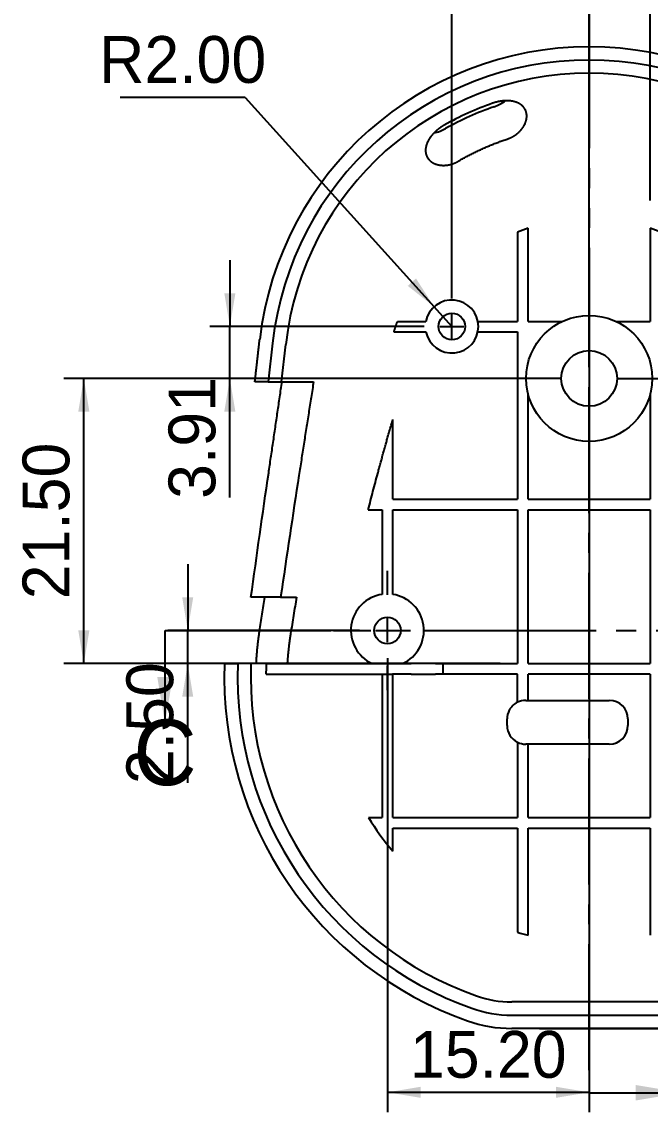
# Model space of a CAD drawing. Header units: millimetres. Extents: x 5 to 292, y 5 to 212.
# Drawn here: x 71 to 118.3, y 78.3 to 160.5 of the extents above; entities that cross this region are included whole.
import ezdxf
from ezdxf.enums import TextEntityAlignment as Align

# ---------------------------------------------------------------- set-up
doc = ezdxf.new("R2010")
doc.units = ezdxf.units.MM
doc.linetypes.add('CENTER', pattern=[14, 9.5, -1.5, 1.5, -1.5])
doc.linetypes.add('PHANTOM', pattern=[20, 12.5, -1.5, 1.5, -1.5, 1.5, -1.5])
for name, color, linetype in [('DIMENSIONS', 7, 'CONTINUOUS'), ('SECTION', 7, 'CONTINUOUS'), ('Smart_Centers', 7, 'CENTER'), ('Visible', 7, 'CONTINUOUS')]:
    doc.layers.add(name, color=color, linetype=linetype)
doc.dimstyles.new('ISO-DM', dxfattribs={"dimtxt": 3.5, "dimasz": 2.5, "dimexe": 2.5, "dimexo": 1, "dimgap": 1, "dimtad": 1, "dimcen": 2.5, "dimazin": 3, "dimtfac": 1, "dimtmove": 0, "dimatfit": 3})

# ---------------------------------------------------------------- blocks, each defined once
blk = doc.blocks.new('*D3')
at = {"layer": 'DIMENSIONS'}
for p, q in [((111.6112, 133.6463), (74.1376, 133.6463)), ((75.6376, 112.1463), (75.6376, 133.6463)), ((107.0112, 112.1463), (74.1376, 112.1463))]:
    blk.add_line(p, q, dxfattribs=at)
for points in [[(75.6376, 133.6463), (75.2209, 131.1463), (76.0542, 131.1463)], [(75.6376, 112.1463), (76.0542, 114.6463), (75.2209, 114.6463)]]:
    blk.add_solid(points, dxfattribs=at)
blk.add_text('21.50', height=3.5278, rotation=90, dxfattribs=at).set_placement((74.5439, 122.8963), align=Align.CENTER)
blk = doc.blocks.new('*D6')
at = {"layer": 'DIMENSIONS'}
for p, q in [((103.3692, 139.6583), (103.3692, 167.3484)), ((113.7112, 135.7463), (113.7112, 167.3484)), ((98.3692, 165.8484), (103.3692, 165.8484)), ((103.3692, 165.8484), (113.7112, 165.8484)), ((124.656, 165.8484), (113.7112, 165.8484))]:
    blk.add_line(p, q, dxfattribs=at)
for points in [[(103.3692, 165.8484), (100.8692, 166.2651), (100.8692, 165.4318)], [(113.7112, 165.8484), (116.2112, 165.4318), (116.2112, 166.2651)]]:
    blk.add_solid(points, dxfattribs=at)
blk.add_text('10.34', height=3.5278, dxfattribs=at).set_placement((119.1836, 166.9421), align=Align.CENTER)
blk = doc.blocks.new('*D7')
at = {"layer": 'DIMENSIONS'}
for p, q in [((118.3112, 147.0692), (118.3112, 165.5001)), ((119.1112, 146.7674), (119.1112, 165.5001)), ((113.3112, 164.0001), (118.3112, 164.0001)), ((118.3112, 164.0001), (119.1112, 164.0001)), ((128.094, 164.0001), (119.1112, 164.0001))]:
    blk.add_line(p, q, dxfattribs=at)
for points in [[(118.3112, 164.0001), (115.8112, 164.4168), (115.8112, 163.5835)], [(119.1112, 164.0001), (121.6112, 163.5835), (121.6112, 164.4168)]]:
    blk.add_solid(points, dxfattribs=at)
blk.add_text('0.80', height=3.5278, dxfattribs=at).set_placement((123.6026, 165.0937), align=Align.CENTER)
blk = doc.blocks.new('*D8')
at = {"layer": 'DIMENSIONS'}
for p, q in [((86.6387, 142.5583), (86.6387, 137.5583)), ((101.2692, 137.5583), (85.1387, 137.5583)), ((86.6387, 133.6463), (86.6387, 137.5583)), ((111.6112, 133.6463), (85.1387, 133.6463)), ((86.6387, 124.6636), (86.6387, 133.6463))]:
    blk.add_line(p, q, dxfattribs=at)
for points in [[(86.6387, 137.5583), (87.0554, 140.0583), (86.2221, 140.0583)], [(86.6387, 133.6463), (86.2221, 131.1463), (87.0554, 131.1463)]]:
    blk.add_solid(points, dxfattribs=at)
blk.add_text('3.91', height=3.5278, rotation=90, dxfattribs=at).set_placement((85.5451, 129.155), align=Align.CENTER)
blk = doc.blocks.new('*D9')
at = {"layer": 'DIMENSIONS'}
for p, q in [((87.7925, 154.8317), (78.3788, 154.8317)), ((87.7925, 154.8317), (102.0299, 139.0436)), ((103.3692, 137.5583), (102.0299, 139.0436)), ((103.3692, 136.6583), (103.3692, 138.4583)), ((102.4692, 137.5583), (104.2692, 137.5583))]:
    blk.add_line(p, q, dxfattribs=at)
blk.add_solid([(102.0299, 139.0436), (100.6651, 141.1792), (100.0462, 140.6212)], dxfattribs=at)
blk.add_text('R2.00', height=3.5278, dxfattribs=at).set_placement((83.0857, 155.9253), align=Align.CENTER)
blk = doc.blocks.new('*D11')
at = {"layer": 'DIMENSIONS'}
for p, q in [((113.7112, 131.5463), (113.7112, 78.3308)), ((98.5112, 112.5463), (98.5112, 78.3308)), ((98.5112, 79.8308), (113.7112, 79.8308))]:
    blk.add_line(p, q, dxfattribs=at)
for points in [[(98.5112, 79.8308), (101.0112, 79.4141), (101.0112, 80.2474)], [(113.7112, 79.8308), (111.2112, 80.2474), (111.2112, 79.4141)]]:
    blk.add_solid(points, dxfattribs=at)
blk.add_text('15.20', height=3.5278, dxfattribs=at).set_placement((106.1112, 80.9244), align=Align.CENTER)
blk = doc.blocks.new('*D42')
at = {"layer": 'DIMENSIONS'}
for p, q in [((115.8112, 133.6463), (155.6852, 133.6463)), ((154.1852, 84.6463), (154.1852, 133.6463)), ((109.9803, 84.6463), (155.6852, 84.6463))]:
    blk.add_line(p, q, dxfattribs=at)
for points in [[(154.1852, 133.6463), (153.7685, 131.1463), (154.6018, 131.1463)], [(154.1852, 84.6463), (154.6018, 87.1463), (153.7685, 87.1463)]]:
    blk.add_solid(points, dxfattribs=at)
blk.add_text('49.00', height=3.5278, rotation=90, dxfattribs=at).set_placement((153.0915, 109.1463), align=Align.CENTER)
blk = doc.blocks.new('*D43')
at = {"layer": 'DIMENSIONS'}
for p, q in [((83.4644, 119.6463), (83.4644, 114.6463)), ((96.4112, 114.6463), (81.9644, 114.6463)), ((83.4644, 112.1463), (83.4644, 114.6463)), ((88.8644, 112.1463), (81.9644, 112.1463)), ((83.4644, 103.1636), (83.4644, 112.1463))]:
    blk.add_line(p, q, dxfattribs=at)
for points in [[(83.4644, 114.6463), (83.8811, 117.1463), (83.0477, 117.1463)], [(83.4644, 112.1463), (83.0477, 109.6463), (83.8811, 109.6463)]]:
    blk.add_solid(points, dxfattribs=at)
blk.add_text('2.50', height=3.5278, rotation=90, dxfattribs=at).set_placement((82.3708, 107.655), align=Align.CENTER)

msp = doc.modelspace()

# ---------------------------------------------------------------- linework, layer by layer
at = {"layer": 'SECTION', "linetype": 'PHANTOM'}
for points in [[(120.7112, 163.4911), (113.7112, 163.4911), (113.7112, 79.7963), (120.7112, 79.7963)], [(81.7527, 107.6463), (81.7527, 114.6463), (145.3277, 114.6463), (145.3277, 107.6463)]]:
    msp.add_lwpolyline(points, dxfattribs=at)
at = {"layer": 'SECTION'}
for points in [[(81.7527, 107.6463), (82.336, 111.1463), (81.1694, 111.1463)], [(120.7112, 79.7963), (117.2112, 80.3796), (117.2112, 79.213)]]:
    msp.add_solid(points, dxfattribs=at)
at = {"layer": 'Smart_Centers', "linetype": 'CENTER'}
for p, q in [((113.7112, 81.4963), (113.7112, 161.7911)), ((98.5112, 117.3252), (98.5112, 119.1463)), ((83.4527, 114.6463), (95.8323, 114.6463)), ((101.1901, 114.6463), (103.0112, 114.6463)), ((98.5112, 110.1463), (98.5112, 111.9674))]:
    msp.add_line(p, q, dxfattribs=at)
at = {"layer": 'Smart_Centers'}
for p, q in [((98.5112, 113.7534), (98.5112, 115.5393)), ((97.6183, 114.6463), (99.4042, 114.6463))]:
    msp.add_line(p, q, dxfattribs=at)
at = {"layer": 'Visible'}
for p, q in [((108.3112, 144.6674), (108.3112, 137.9463)), ((109.1112, 137.9463), (109.1112, 144.9692)), ((118.3112, 144.9692), (118.3112, 137.9463)), ((99.2714, 137.9463), (101.4072, 137.9463)), ((105.3312, 137.9463), (108.3112, 137.9463)), ((109.1112, 137.9463), (111.6932, 137.9463)), ((115.7293, 137.9463), (118.3112, 137.9463)), ((99.0074, 137.1463), (101.4121, 137.1463)), ((105.3263, 137.1463), (108.3112, 137.1463)), ((108.3112, 137.1463), (108.3112, 124.5463)), ((89.8598, 136.313), (89.5338, 133.3963)), ((90.54, 133.3963), (90.8537, 136.2019)), ((89.5338, 133.3963), (88.5288, 133.3963)), ((89.5338, 133.3963), (90.54, 133.3963)), ((90.54, 133.3963), (90.8576, 133.3963)), ((90.8576, 133.3963), (92.9491, 133.3963)), ((109.1112, 124.5463), (109.1112, 132.4621)), ((118.3112, 132.4621), (118.3112, 124.5463)), ((98.9112, 124.5463), (98.9112, 130.5365)), ((98.9112, 124.5463), (108.3112, 124.5463)), ((109.1112, 124.5463), (118.3112, 124.5463)), ((97.0659, 123.7463), (98.1112, 123.7463)), ((98.1112, 123.7463), (98.1112, 117.3671)), ((98.9112, 117.3671), (98.9112, 123.7463)), ((98.9112, 123.7463), (108.3112, 123.7463)), ((108.3112, 123.7463), (108.3112, 112.1463)), ((109.1112, 112.1463), (109.1112, 123.7463)), ((109.1112, 123.7463), (118.3112, 123.7463)), ((118.3112, 123.7463), (118.3112, 112.1463)), ((90.4672, 117.1463), (88.2317, 117.1463)), ((90.4672, 117.1463), (91.662, 117.1463)), ((86.2294, 112.1463), (87.2301, 112.1463)), ((88.2309, 112.1463), (87.2301, 112.1463)), ((88.3621, 112.1463), (88.2309, 112.1463)), ((88.4847, 112.1463), (88.3621, 112.1463)), ((89.4084, 112.1463), (88.4847, 112.1463)), ((89.4084, 112.1463), (98.8828, 112.1463)), ((98.8828, 112.1463), (100.297, 112.1463)), ((102.1255, 112.1463), (100.297, 112.1463)), ((102.1255, 112.1463), (102.7112, 112.1463)), ((102.7112, 112.1463), (108.3112, 112.1463)), ((102.7112, 111.3463), (102.7112, 112.1463)), ((109.1112, 112.1463), (118.3112, 112.1463)), ((89.3833, 111.3463), (98.8828, 111.3463)), ((98.1112, 111.3463), (98.1112, 100.5463)), ((100.297, 111.3463), (98.8828, 111.3463)), ((98.9112, 100.5463), (98.9112, 111.3463)), ((100.297, 111.3463), (102.1255, 111.3463)), ((102.7112, 111.3463), (102.1255, 111.3463)), ((108.3112, 111.3463), (102.7112, 111.3463)), ((108.3112, 109.2316), (108.3112, 111.3463)), ((109.1112, 109.3763), (109.1112, 111.3463)), ((118.3112, 111.3463), (109.1112, 111.3463)), ((118.3112, 111.3463), (118.3112, 100.5463)), ((108.9312, 109.3763), (109.1112, 109.3763)), ((109.1112, 109.3763), (115.2312, 109.3763)), ((107.5312, 107.4763), (107.5312, 107.9763)), ((116.6312, 107.9763), (116.6312, 107.4763)), ((108.3112, 106.2211), (108.3112, 100.5463)), ((109.1112, 106.0763), (108.9312, 106.0763)), ((109.1112, 100.5463), (109.1112, 106.0763)), ((111.3199, 106.0763), (109.1112, 106.0763)), ((115.2312, 106.0763), (111.3199, 106.0763)), ((97.0934, 100.5463), (98.1112, 100.5463)), ((98.9112, 100.5463), (108.3112, 100.5463)), ((109.1112, 100.5463), (118.3112, 100.5463)), ((98.9112, 97.9962), (98.9112, 99.7463)), ((98.9112, 99.7463), (108.3112, 99.7463)), ((108.3112, 99.7463), (108.3112, 91.8952)), ((109.1112, 91.6818), (109.1112, 99.7463)), ((109.1112, 99.7463), (118.3112, 99.7463)), ((118.3112, 99.7463), (118.3112, 91.6818)), ((119.5422, 86.6463), (107.8803, 86.6463)), ((107.8803, 85.6463), (119.5422, 85.6463)), ((119.5422, 84.6463), (107.8803, 84.6463))]:
    msp.add_line(p, q, dxfattribs=at)
for points in [[(107.5323, 151.6875), (107.5545, 151.695), (107.5766, 151.7027), (107.5986, 151.7106), (107.6206, 151.7187), (107.6424, 151.727), (107.6641, 151.7355), (107.6858, 151.7442), (107.7074, 151.7531), (107.7288, 151.7622), (107.7502, 151.7715), (107.7714, 151.7809), (107.7925, 151.7906), (107.8135, 151.8004), (107.8344, 151.8104), (107.8551, 151.8206), (107.8757, 151.8309), (107.8961, 151.8414), (107.9164, 151.8521), (107.9366, 151.8629), (107.9566, 151.8739), (107.9764, 151.8851), (107.9962, 151.8964), (108.0158, 151.9079), (108.0352, 151.9195), (108.0544, 151.9313), (108.0735, 151.9432), (108.0924, 151.9553), (108.111, 151.9674), (108.1296, 151.9797), (108.1479, 151.9922), (108.166, 152.0047), (108.184, 152.0174), (108.2018, 152.0302), (108.2194, 152.0431), (108.2368, 152.0561), (108.254, 152.0693), (108.271, 152.0825), (108.2879, 152.0959), (108.3045, 152.1094), (108.321, 152.1229), (108.3373, 152.1366), (108.3533, 152.1504), (108.3692, 152.1642), (108.385, 152.1782), (108.4005, 152.1923), (108.4158, 152.2064), (108.4309, 152.2206), (108.4459, 152.235), (108.4606, 152.2493), (108.4752, 152.2638), (108.4895, 152.2783), (108.5036, 152.2929), (108.5175, 152.3075), (108.5313, 152.3222), (108.5448, 152.337), (108.5581, 152.3518), (108.5712, 152.3667), (108.5841, 152.3816), (108.5968, 152.3966), (108.6093, 152.4116), (108.6216, 152.4266), (108.6337, 152.4417), (108.6456, 152.4568), (108.6573, 152.472), (108.6687, 152.4872), (108.68, 152.5025), (108.6911, 152.5177), (108.702, 152.533), (108.7127, 152.5484), (108.7232, 152.5637), (108.7335, 152.5791), (108.7436, 152.5945), (108.7535, 152.6099), (108.7632, 152.6253), (108.7727, 152.6408), (108.782, 152.6563), (108.7912, 152.6717), (108.8001, 152.6872), (108.8088, 152.7027), (108.8173, 152.7182), (108.8257, 152.7337), (108.8338, 152.7492), (108.8418, 152.7647), (108.8495, 152.7802), (108.8571, 152.7957), (108.8645, 152.8112), (108.8717, 152.8267), (108.8787, 152.8422), (108.8855, 152.8577), (108.8921, 152.8732), (108.8986, 152.8886), (108.9048, 152.9041), (108.9109, 152.9195), (108.9168, 152.935), (108.9225, 152.9504), (108.928, 152.9658), (108.9333, 152.9811), (108.9384, 152.9965), (108.9434, 153.0119), (108.9482, 153.0272), (108.9528, 153.0425), (108.9572, 153.0578), (108.9614, 153.073), (108.9654, 153.0883), (108.9693, 153.1035), (108.973, 153.1186), (108.9765, 153.1338), (108.9798, 153.1489), (108.9829, 153.164), (108.9859, 153.1791), (108.9887, 153.1941), (108.9913, 153.2091), (108.9937, 153.224), (108.996, 153.2389), (108.998, 153.2538), (108.9999, 153.2687), (109.0017, 153.2835), (109.0032, 153.2982), (109.0046, 153.3129), (109.0058, 153.3276), (109.0068, 153.3422), (109.0077, 153.3568), (109.0083, 153.3713), (109.0089, 153.3858), (109.0092, 153.4003), (109.0094, 153.4146), (109.0093, 153.429), (109.0092, 153.4432), (109.0088, 153.4575), (109.0083, 153.4716), (109.0076, 153.4857), (109.0068, 153.4998), (109.0057, 153.5138), (109.0045, 153.5278), (109.0032, 153.5417), (109.0016, 153.5555), (108.9999, 153.5693), (108.9981, 153.583), (108.996, 153.5967), (108.9938, 153.6103), (108.9914, 153.6239), (108.9889, 153.6374), (108.9862, 153.6508), (108.9833, 153.6642), (108.9803, 153.6775), (108.9771, 153.6907), (108.9737, 153.7039), (108.9701, 153.717), (108.9664, 153.7301), (108.9626, 153.743), (108.9585, 153.756), (108.9543, 153.7688), (108.9499, 153.7816), (108.9454, 153.7943), (108.9407, 153.8069), (108.9358, 153.8195), (108.9308, 153.832), (108.9256, 153.8444), (108.9203, 153.8567), (108.9147, 153.869), (108.9091, 153.8811), (108.9032, 153.8933), (108.8972, 153.9053), (108.891, 153.9172), (108.8847, 153.9291), (108.8782, 153.9409), (108.8715, 153.9526), (108.8647, 153.9642), (108.8577, 153.9758), (108.8506, 153.9872), (108.8433, 153.9986), (108.8358, 154.0099), (108.8282, 154.0211), (108.8204, 154.0322), (108.8125, 154.0432), (108.8044, 154.0542), (108.7961, 154.065), (108.7877, 154.0758), (108.7791, 154.0864), (108.7703, 154.097), (108.7614, 154.1075), (108.7523, 154.1179), (108.7431, 154.1282), (108.7337, 154.1384), (108.7242, 154.1485), (108.7145, 154.1585), (108.7046, 154.1684), (108.6946, 154.1782), (108.6844, 154.188), (108.6741, 154.1976), (108.6636, 154.2071), (108.6529, 154.2165), (108.6421, 154.2258), (108.6311, 154.235), (108.62, 154.2442), (108.6087, 154.2532), (108.5973, 154.2621), (108.5857, 154.2709), (108.574, 154.2796), (108.562, 154.2882), (108.55, 154.2966), (108.5378, 154.305), (108.5254, 154.3133), (108.5129, 154.3214), (108.5002, 154.3295), (108.4873, 154.3374), (108.4743, 154.3452), (108.4612, 154.3529), (108.4479, 154.3605), (108.4344, 154.368), (108.4208, 154.3753), (108.407, 154.3826), (108.3931, 154.3897), (108.3791, 154.3967), (108.3648, 154.4036), (108.3505, 154.4104), (108.3359, 154.417), (108.3212, 154.4235), (108.3064, 154.4299), (108.2914, 154.4362), (108.2763, 154.4424), (108.261, 154.4484), (108.2456, 154.4543), (108.2301, 154.4601), (108.2144, 154.4657), (108.1985, 154.4712), (108.1825, 154.4766), (108.1664, 154.4819), (108.1501, 154.487), (108.1337, 154.492), (108.1171, 154.4968), (108.1004, 154.5016), (108.0836, 154.5061), (108.0666, 154.5106), (108.0495, 154.5149), (108.0323, 154.5191), (108.0149, 154.5231), (107.9974, 154.527), (107.9797, 154.5308), (107.9619, 154.5344), (107.944, 154.5379), (107.926, 154.5412), (107.9078, 154.5444), (107.8894, 154.5475), (107.871, 154.5504), (107.8524, 154.5531), (107.8337, 154.5558), (107.8148, 154.5582), (107.7959, 154.5606), (107.7768, 154.5627), (107.7575, 154.5648), (107.7382, 154.5666), (107.7187, 154.5684), (107.6991, 154.5699), (107.6795, 154.5714), (107.6597, 154.5726), (107.6398, 154.5737), (107.6198, 154.5747), (107.5997, 154.5755), (107.5795, 154.5762), (107.5591, 154.5766), (107.5387, 154.577), (107.5182, 154.5772), (107.4976, 154.5772), (107.4769, 154.5771), (107.4561, 154.5768), (107.4352, 154.5763), (107.4142, 154.5757), (107.3931, 154.5749), (107.372, 154.574), (107.3507, 154.5729), (107.3294, 154.5717), (107.3079, 154.5702), (107.2864, 154.5687), (107.2648, 154.5669), (107.2431, 154.565), (107.2214, 154.563), (107.1996, 154.5607), (107.1777, 154.5583), (107.1558, 154.5558), (107.1338, 154.5531), (107.1118, 154.5502), (107.0897, 154.5471), (107.0676, 154.5439), (107.0455, 154.5406), (107.0233, 154.537), (107.0011, 154.5333), (106.9788, 154.5295), (106.9565, 154.5255), (106.9341, 154.5213), (106.9118, 154.5169), (106.8894, 154.5124), (106.8669, 154.5078), (106.8445, 154.5029), (106.822, 154.4979), (106.7995, 154.4928), (106.7769, 154.4874), (106.7544, 154.4819), (106.7319, 154.4763), (106.7094, 154.4705), (106.6869, 154.4645), (106.6645, 154.4584), (106.642, 154.4522), (106.6195, 154.4457), (106.5971, 154.4392), (106.5747, 154.4324), (106.5523, 154.4255), (106.5299, 154.4185), (106.5076, 154.4113), (106.4853, 154.4039), (106.4631, 154.3964), (106.4409, 154.3888)], [(102.7949, 152.7351), (102.7745, 152.7234), (102.7542, 152.7116), (102.734, 152.6997), (102.7138, 152.6876), (102.6938, 152.6755), (102.6738, 152.6632), (102.6539, 152.6508), (102.6342, 152.6382), (102.6145, 152.6256), (102.5949, 152.6128), (102.5754, 152.5999), (102.5561, 152.5869), (102.5368, 152.5739), (102.5177, 152.5607), (102.4986, 152.5474), (102.4797, 152.534), (102.461, 152.5205), (102.4423, 152.5069), (102.4238, 152.4932), (102.4054, 152.4795), (102.3871, 152.4656), (102.369, 152.4517), (102.351, 152.4377), (102.3331, 152.4236), (102.3153, 152.4094), (102.2977, 152.3952), (102.2803, 152.3809), (102.2629, 152.3664), (102.2458, 152.352), (102.2287, 152.3374), (102.2118, 152.3228), (102.1951, 152.3081), (102.1785, 152.2934), (102.162, 152.2786), (102.1458, 152.2637), (102.1297, 152.2489), (102.1137, 152.2339), (102.0979, 152.2189), (102.0823, 152.2039), (102.0668, 152.1888), (102.0515, 152.1737), (102.0364, 152.1585), (102.0214, 152.1433), (102.0066, 152.1281), (101.992, 152.1128), (101.9775, 152.0974), (101.9632, 152.0821), (101.949, 152.0667), (101.935, 152.0512), (101.9212, 152.0358), (101.9075, 152.0203), (101.8941, 152.0047), (101.8807, 151.9892), (101.8676, 151.9736), (101.8546, 151.958), (101.8418, 151.9423), (101.8291, 151.9267), (101.8167, 151.911), (101.8044, 151.8953), (101.7922, 151.8796), (101.7803, 151.8638), (101.7685, 151.848), (101.7569, 151.8323), (101.7454, 151.8165), (101.7342, 151.8006), (101.7231, 151.7848), (101.7122, 151.769), (101.7014, 151.7531), (101.6908, 151.7373), (101.6805, 151.7214), (101.6703, 151.7056), (101.6602, 151.6897), (101.6504, 151.6739), (101.6407, 151.6581), (101.6312, 151.6422), (101.6219, 151.6264), (101.6128, 151.6106), (101.6039, 151.5948), (101.5951, 151.579), (101.5865, 151.5632), (101.5781, 151.5474), (101.5699, 151.5316), (101.5619, 151.5159), (101.554, 151.5001), (101.5463, 151.4844), (101.5388, 151.4687), (101.5315, 151.453), (101.5244, 151.4373), (101.5174, 151.4217), (101.5106, 151.406), (101.504, 151.3904), (101.4976, 151.3748), (101.4914, 151.3592), (101.4853, 151.3436), (101.4794, 151.3281), (101.4737, 151.3126), (101.4682, 151.2971), (101.4628, 151.2816), (101.4576, 151.2662), (101.4526, 151.2507), (101.4478, 151.2354), (101.4432, 151.22), (101.4387, 151.2047), (101.4344, 151.1894), (101.4303, 151.1741), (101.4264, 151.1589), (101.4226, 151.1437), (101.419, 151.1285), (101.4156, 151.1133), (101.4124, 151.0982), (101.4093, 151.0832), (101.4065, 151.0682), (101.4038, 151.0532), (101.4013, 151.0382), (101.3989, 151.0233), (101.3967, 151.0084), (101.3948, 150.9936), (101.3929, 150.9788), (101.3913, 150.9641), (101.3898, 150.9494), (101.3885, 150.9347), (101.3874, 150.9201), (101.3865, 150.9055), (101.3857, 150.891), (101.3851, 150.8766), (101.3847, 150.8621), (101.3844, 150.8478), (101.3844, 150.8334), (101.3845, 150.8192), (101.3847, 150.8049), (101.3852, 150.7908), (101.3858, 150.7766), (101.3866, 150.7626), (101.3875, 150.7486), (101.3886, 150.7346), (101.3899, 150.7207), (101.3914, 150.7069), (101.3931, 150.6931), (101.3949, 150.6793), (101.3968, 150.6657), (101.399, 150.652), (101.4013, 150.6385), (101.4038, 150.625), (101.4064, 150.6115), (101.4093, 150.5982), (101.4123, 150.5849), (101.4154, 150.5716), (101.4188, 150.5584), (101.4223, 150.5453), (101.4259, 150.5322), (101.4298, 150.5193), (101.4338, 150.5063), (101.4379, 150.4935), (101.4422, 150.4807), (101.4467, 150.468), (101.4514, 150.4553), (101.4562, 150.4427), (101.4612, 150.4302), (101.4664, 150.4178), (101.4717, 150.4054), (101.4772, 150.3932), (101.4829, 150.3809), (101.4887, 150.3688), (101.4947, 150.3567), (101.5008, 150.3447), (101.5071, 150.3328), (101.5136, 150.321), (101.5203, 150.3092), (101.5271, 150.2975), (101.5341, 150.2859), (101.5412, 150.2744), (101.5485, 150.2629), (101.556, 150.2515), (101.5636, 150.2402), (101.5714, 150.229), (101.5793, 150.2179), (101.5874, 150.2069), (101.5957, 150.196), (101.6041, 150.1851), (101.6127, 150.1743), (101.6215, 150.1637), (101.6304, 150.1531), (101.6395, 150.1426), (101.6487, 150.1322), (101.6581, 150.1219), (101.6677, 150.1117), (101.6774, 150.1016), (101.6872, 150.0916), (101.6973, 150.0816), (101.7075, 150.0718), (101.7178, 150.0621), (101.7283, 150.0525), (101.739, 150.043), (101.7498, 150.0336), (101.7608, 150.0243), (101.7719, 150.0151), (101.7832, 150.006), (101.7946, 149.997), (101.8062, 149.9881), (101.818, 149.9794), (101.8299, 149.9707), (101.842, 149.9622), (101.8542, 149.9538), (101.8666, 149.9454), (101.8791, 149.9372), (101.8918, 149.9291), (101.9046, 149.9212), (101.9176, 149.9133), (101.9307, 149.9056), (101.944, 149.898), (101.9575, 149.8905), (101.9711, 149.8831), (101.9849, 149.8759), (101.9988, 149.8688), (102.0129, 149.8618), (102.0271, 149.8549), (102.0415, 149.8482), (102.056, 149.8416), (102.0707, 149.8351), (102.0855, 149.8288), (102.1004, 149.8226), (102.1156, 149.8166), (102.1308, 149.8107), (102.1462, 149.8049), (102.1618, 149.7993), (102.1775, 149.7939), (102.1933, 149.7885), (102.2093, 149.7834), (102.2254, 149.7783), (102.2417, 149.7735), (102.2581, 149.7687), (102.2747, 149.7642), (102.2914, 149.7598), (102.3082, 149.7555), (102.3252, 149.7515), (102.3423, 149.7475), (102.3596, 149.7438), (102.377, 149.7402), (102.3945, 149.7367), (102.4122, 149.7335), (102.43, 149.7304), (102.4479, 149.7275), (102.4659, 149.7247), (102.4841, 149.7222), (102.5024, 149.7198), (102.5208, 149.7176), (102.5394, 149.7156), (102.5581, 149.7137), (102.5768, 149.7121), (102.5957, 149.7106), (102.6148, 149.7094), (102.6339, 149.7083), (102.6531, 149.7074), (102.6725, 149.7067), (102.692, 149.7062), (102.7116, 149.7059), (102.7312, 149.7058), (102.751, 149.7059), (102.7709, 149.7062), (102.7909, 149.7067), (102.811, 149.7074), (102.8312, 149.7083), (102.8515, 149.7095), (102.8719, 149.7108), (102.8924, 149.7124), (102.913, 149.7142), (102.9337, 149.7162), (102.9545, 149.7184), (102.9753, 149.7208), (102.9961, 149.7234), (103.0171, 149.7263), (103.038, 149.7294), (103.0591, 149.7327), (103.0801, 149.7362), (103.1012, 149.74), (103.1224, 149.7439), (103.1436, 149.7481), (103.1648, 149.7526), (103.1861, 149.7572), (103.2074, 149.7621), (103.2287, 149.7672), (103.2501, 149.7725), (103.2715, 149.778), (103.2929, 149.7838), (103.3144, 149.7898), (103.3358, 149.796), (103.3573, 149.8025), (103.3788, 149.8092), (103.4004, 149.8161), (103.4219, 149.8233), (103.4435, 149.8307), (103.465, 149.8383), (103.4866, 149.8462), (103.5081, 149.8542), (103.5295, 149.8625), (103.5509, 149.871), (103.5723, 149.8797), (103.5936, 149.8887), (103.6149, 149.8978), (103.6362, 149.9072), (103.6573, 149.9167), (103.6785, 149.9265), (103.6995, 149.9365), (103.7206, 149.9467), (103.7415, 149.9571), (103.7624, 149.9677), (103.7832, 149.9785), (103.8039, 149.9895), (103.8245, 150.0007), (103.845, 150.012), (103.8654, 150.0236), (103.8857, 150.0353)], [(103.8857, 150.0353), (103.9582, 150.0774), (104.0308, 150.1192), (104.1035, 150.1606), (104.1765, 150.2017), (104.2496, 150.2425), (104.3229, 150.283), (104.3963, 150.3232), (104.4699, 150.363), (104.5436, 150.4025), (104.6175, 150.4417), (104.6916, 150.4806), (104.7658, 150.5191), (104.8402, 150.5573), (104.9147, 150.5952), (104.9894, 150.6328), (105.0642, 150.67), (105.1392, 150.7069), (105.2143, 150.7435), (105.2896, 150.7798), (105.3651, 150.8157), (105.4406, 150.8513), (105.5163, 150.8866), (105.5922, 150.9215), (105.6682, 150.9562), (105.7444, 150.9904), (105.8206, 151.0244), (105.8971, 151.058), (105.9736, 151.0913), (106.0503, 151.1243), (106.1272, 151.157), (106.2042, 151.1893), (106.2813, 151.2212), (106.3585, 151.2529), (106.4359, 151.2842), (106.5134, 151.3152), (106.591, 151.3458), (106.6688, 151.3761), (106.7467, 151.4061), (106.8247, 151.4358), (106.9028, 151.4651), (106.9811, 151.4941), (107.0595, 151.5227), (107.138, 151.551), (107.2166, 151.579), (107.2954, 151.6066), (107.3743, 151.6339), (107.4532, 151.6608), (107.5323, 151.6875)], [(99.0074, 137.1463), (99.0124, 137.1631), (99.0175, 137.18), (99.0226, 137.1968), (99.0277, 137.2136), (99.0328, 137.2303), (99.0379, 137.2471), (99.0431, 137.2639), (99.0483, 137.2807), (99.0535, 137.2974), (99.0587, 137.3142), (99.0639, 137.331), (99.0692, 137.3477), (99.0745, 137.3644), (99.0798, 137.3812), (99.0851, 137.3979), (99.0904, 137.4146), (99.0958, 137.4313), (99.1011, 137.4481), (99.1065, 137.4648), (99.1119, 137.4815), (99.1174, 137.4981), (99.1228, 137.5148), (99.1283, 137.5315), (99.1338, 137.5482), (99.1393, 137.5648), (99.1448, 137.5815), (99.1504, 137.5982), (99.1559, 137.6148), (99.1615, 137.6314), (99.1671, 137.6481), (99.1728, 137.6647), (99.1784, 137.6813), (99.1841, 137.6979), (99.1898, 137.7145), (99.1955, 137.7311), (99.2012, 137.7477), (99.2069, 137.7643), (99.2127, 137.7809), (99.2185, 137.7975), (99.2243, 137.814), (99.2301, 137.8306), (99.2359, 137.8472), (99.2418, 137.8637), (99.2477, 137.8802), (99.2536, 137.8968), (99.2595, 137.9133), (99.2654, 137.9298), (99.2714, 137.9463)], [(88.8697, 136.4296), (88.87, 136.4318), (88.8702, 136.434), (88.8705, 136.4361), (88.8707, 136.4383), (88.871, 136.4405), (88.8712, 136.4426), (88.8715, 136.4448), (88.8717, 136.447), (88.8719, 136.4492), (88.8722, 136.4513), (88.8724, 136.4535), (88.8727, 136.4557), (88.8729, 136.4578), (88.8732, 136.46), (88.8734, 136.4622), (88.8737, 136.4643), (88.8739, 136.4665), (88.8742, 136.4687), (88.8744, 136.4708), (88.8747, 136.473), (88.8749, 136.4752), (88.8752, 136.4773), (88.8754, 136.4795), (88.8756, 136.4817), (88.8759, 136.4838), (88.8761, 136.486), (88.8764, 136.4882), (88.8766, 136.4903), (88.8769, 136.4925), (88.8771, 136.4947), (88.8774, 136.4968), (88.8776, 136.499), (88.8779, 136.5012), (88.8781, 136.5033), (88.8784, 136.5055), (88.8786, 136.5077), (88.8789, 136.5098), (88.8791, 136.512), (88.8794, 136.5142), (88.8796, 136.5163), (88.8799, 136.5185), (88.8801, 136.5207), (88.8804, 136.5228), (88.8806, 136.525), (88.8809, 136.5272), (88.8812, 136.5293), (88.8814, 136.5315), (88.8817, 136.5337), (88.8819, 136.5358), (88.8822, 136.538), (88.8824, 136.5402), (88.8827, 136.5423), (88.8829, 136.5445), (88.8832, 136.5467), (88.8834, 136.5488), (88.8837, 136.551), (88.8839, 136.5532), (88.8842, 136.5553), (88.8844, 136.5575), (88.8847, 136.5597), (88.885, 136.5618), (88.8852, 136.564), (88.8855, 136.5662), (88.8857, 136.5683), (88.886, 136.5705), (88.8862, 136.5727), (88.8865, 136.5748), (88.8867, 136.577), (88.887, 136.5792), (88.8873, 136.5813), (88.8875, 136.5835), (88.8878, 136.5856)], [(88.5288, 133.3963), (88.5335, 133.4385), (88.5382, 133.4806), (88.5429, 133.5227), (88.5477, 133.5648), (88.5524, 133.607), (88.5571, 133.6491), (88.5619, 133.6912), (88.5666, 133.7334), (88.5713, 133.7755), (88.5761, 133.8176), (88.5808, 133.8598), (88.5855, 133.9019), (88.5903, 133.944), (88.595, 133.9861), (88.5997, 134.0283), (88.6045, 134.0704), (88.6092, 134.1125), (88.6139, 134.1547), (88.6187, 134.1968), (88.6234, 134.2389), (88.6281, 134.2811), (88.6329, 134.3232), (88.6376, 134.3653), (88.6423, 134.4074), (88.6471, 134.4496), (88.6518, 134.4917), (88.6565, 134.5338), (88.6613, 134.576), (88.666, 134.6181), (88.6707, 134.6602), (88.6755, 134.7024), (88.6802, 134.7445), (88.6849, 134.7866), (88.6897, 134.8287), (88.6944, 134.8709), (88.6991, 134.913), (88.7039, 134.9551), (88.7086, 134.9973), (88.7134, 135.0394), (88.7181, 135.0815), (88.7228, 135.1236), (88.7276, 135.1658), (88.7323, 135.2079), (88.737, 135.25), (88.7418, 135.2922), (88.7465, 135.3343), (88.7512, 135.3764), (88.756, 135.4185), (88.7607, 135.4607), (88.7655, 135.5028), (88.7702, 135.5449), (88.7749, 135.5871), (88.7797, 135.6292), (88.7844, 135.6713), (88.7892, 135.7135), (88.7939, 135.7556), (88.7986, 135.7977), (88.8034, 135.8398), (88.8081, 135.882), (88.8129, 135.9241), (88.8176, 135.9662), (88.8223, 136.0084), (88.8271, 136.0505), (88.8318, 136.0926), (88.8366, 136.1347), (88.8413, 136.1769), (88.846, 136.219), (88.8508, 136.2611), (88.8555, 136.3033), (88.8603, 136.3454), (88.865, 136.3875), (88.8697, 136.4296)], [(89.5639, 126.5276), (89.5848, 126.6706), (89.6057, 126.8136), (89.6266, 126.9566), (89.6475, 127.0996), (89.6684, 127.2427), (89.6893, 127.3857), (89.7103, 127.5287), (89.7312, 127.6718), (89.7521, 127.8149), (89.7731, 127.958), (89.794, 128.1011), (89.815, 128.2442), (89.836, 128.3873), (89.857, 128.5304), (89.8779, 128.6735), (89.8989, 128.8166), (89.9199, 128.9598), (89.9409, 129.1029), (89.9619, 129.2461), (89.9829, 129.3892), (90.0039, 129.5324), (90.025, 129.6755), (90.046, 129.8187), (90.067, 129.9618), (90.0881, 130.105), (90.1091, 130.2481), (90.1302, 130.3913), (90.1512, 130.5344), (90.1723, 130.6776), (90.1933, 130.8207), (90.2144, 130.9639), (90.2355, 131.107), (90.2565, 131.2502), (90.2776, 131.3933), (90.2987, 131.5364), (90.3198, 131.6795), (90.3409, 131.8227), (90.362, 131.9658), (90.3831, 132.1089), (90.4042, 132.252), (90.4253, 132.395), (90.4464, 132.5381), (90.4676, 132.6812), (90.4887, 132.8242), (90.5098, 132.9673), (90.531, 133.1103), (90.5521, 133.2533), (90.5732, 133.3963)], [(92.9491, 133.3963), (92.9258, 133.2492), (92.9026, 133.1021), (92.8793, 132.9549), (92.8561, 132.8077), (92.8328, 132.6605), (92.8096, 132.5133), (92.7864, 132.3661), (92.7632, 132.2188), (92.74, 132.0716), (92.7168, 131.9243), (92.6936, 131.7771), (92.6705, 131.6298), (92.6473, 131.4825), (92.6242, 131.3352), (92.601, 131.1878), (92.5779, 131.0405), (92.5548, 130.8932), (92.5317, 130.7459), (92.5086, 130.5985), (92.4855, 130.4512), (92.4624, 130.3038), (92.4393, 130.1565), (92.4163, 130.0091), (92.3932, 129.8618), (92.3702, 129.7144), (92.3471, 129.5671), (92.3241, 129.4197), (92.3011, 129.2724), (92.2781, 129.1251), (92.2551, 128.9777), (92.2322, 128.8304), (92.2092, 128.6831), (92.1862, 128.5357), (92.1633, 128.3884), (92.1404, 128.2411), (92.1174, 128.0938), (92.0945, 127.9466), (92.0716, 127.7993), (92.0488, 127.652), (92.0259, 127.5048), (92.003, 127.3575), (91.9802, 127.2103), (91.9573, 127.0631), (91.9345, 126.9159), (91.9117, 126.7687), (91.8889, 126.6216), (91.8661, 126.4744), (91.8433, 126.3273)], [(97.7826, 126.4765), (97.8052, 126.5609), (97.828, 126.6453), (97.8507, 126.7297), (97.8735, 126.8142), (97.8964, 126.8987), (97.9193, 126.9832), (97.9422, 127.0677), (97.9651, 127.1522), (97.9881, 127.2368), (98.0111, 127.3214), (98.0342, 127.406), (98.0573, 127.4906), (98.0804, 127.5752), (98.1036, 127.6599), (98.1268, 127.7445), (98.15, 127.8292), (98.1733, 127.9139), (98.1966, 127.9985), (98.2199, 128.0832), (98.2433, 128.1679), (98.2667, 128.2526), (98.2901, 128.3373), (98.3136, 128.422), (98.3371, 128.5067), (98.3607, 128.5914), (98.3842, 128.6761), (98.4078, 128.7608), (98.4315, 128.8455), (98.4552, 128.9302), (98.4789, 129.0149), (98.5026, 129.0995), (98.5264, 129.1842), (98.5502, 129.2688), (98.5741, 129.3535), (98.5979, 129.4381), (98.6218, 129.5227), (98.6458, 129.6073), (98.6698, 129.6919), (98.6938, 129.7764), (98.7178, 129.861), (98.7419, 129.9455), (98.766, 130.03), (98.7901, 130.1145), (98.8143, 130.1989), (98.8385, 130.2834), (98.8627, 130.3678), (98.8869, 130.4521), (98.9112, 130.5365)], [(88.2317, 117.1463), (88.3138, 117.7404), (88.3961, 118.3335), (88.4786, 118.9256), (88.5612, 119.5167), (88.6439, 120.1068), (88.7268, 120.6958), (88.8099, 121.2838), (88.8931, 121.8707), (88.9764, 122.4566), (89.0599, 123.0415), (89.1436, 123.6252), (89.2273, 124.2079), (89.3113, 124.7895), (89.3953, 125.37), (89.4795, 125.9494), (89.5639, 126.5276)], [(91.8433, 126.3273), (91.7563, 125.7636), (91.6693, 125.1985), (91.5825, 124.632), (91.4959, 124.0641), (91.4093, 123.4949), (91.323, 122.9243), (91.2367, 122.3524), (91.1506, 121.7791), (91.0647, 121.2045), (90.9789, 120.6286), (90.8932, 120.0515), (90.8077, 119.473), (90.7224, 118.8932), (90.6372, 118.3122), (90.5521, 117.7299), (90.4672, 117.1463)], [(97.0659, 123.7463), (97.1108, 123.9209), (97.1556, 124.095), (97.2004, 124.2685), (97.2453, 124.4415), (97.2901, 124.614), (97.3349, 124.786), (97.3797, 124.9574), (97.4245, 125.1283), (97.4693, 125.2987), (97.5141, 125.4686), (97.5588, 125.6379), (97.6036, 125.8067), (97.6484, 125.9749), (97.6931, 126.1427), (97.7378, 126.3099), (97.7826, 126.4765)], [(88.8799, 114.6089), (88.9041, 114.7682), (88.9283, 114.9274), (88.9525, 115.0865), (88.9767, 115.2456), (89.0009, 115.4045), (89.0251, 115.5633), (89.0493, 115.7221), (89.0736, 115.8807), (89.0978, 116.0392), (89.1221, 116.1977), (89.1463, 116.356), (89.1706, 116.5143), (89.1949, 116.6724), (89.2192, 116.8305), (89.2435, 116.9885), (89.2678, 117.1463)], [(91.662, 117.1463), (91.634, 116.9761), (91.6059, 116.8056), (91.5778, 116.6351), (91.5498, 116.4643), (91.5218, 116.2934), (91.4937, 116.1224), (91.4657, 115.9512), (91.4377, 115.7799), (91.4097, 115.6084), (91.3818, 115.4368), (91.3538, 115.265), (91.3258, 115.093), (91.2979, 114.9209), (91.27, 114.7487), (91.242, 114.5763), (91.2141, 114.4038)], [(88.6302, 112.1463), (88.6329, 112.1978), (88.6358, 112.2494), (88.6387, 112.3009), (88.6417, 112.3524), (88.6449, 112.4039), (88.6481, 112.4553), (88.6515, 112.5068), (88.6549, 112.5583), (88.6585, 112.6098), (88.6621, 112.6612), (88.6659, 112.7127), (88.6698, 112.7641), (88.6738, 112.8155), (88.6779, 112.8669), (88.6821, 112.9184), (88.6864, 112.9698), (88.6908, 113.0211), (88.6953, 113.0725), (88.6999, 113.1239), (88.7046, 113.1753), (88.7095, 113.2266), (88.7144, 113.278), (88.7195, 113.3293), (88.7246, 113.3806), (88.7299, 113.4319), (88.7352, 113.4832), (88.7407, 113.5345), (88.7463, 113.5858), (88.7519, 113.6371), (88.7577, 113.6884), (88.7636, 113.7396), (88.7696, 113.7908), (88.7757, 113.8421), (88.7819, 113.8933), (88.7882, 113.9445), (88.7947, 113.9957), (88.8012, 114.0468), (88.8078, 114.098), (88.8145, 114.1492), (88.8214, 114.2003), (88.8283, 114.2514), (88.8354, 114.3025), (88.8425, 114.3536), (88.8498, 114.4047), (88.8572, 114.4558), (88.8646, 114.5068), (88.8722, 114.5579), (88.8799, 114.6089)], [(91.2141, 114.4038), (91.2066, 114.357), (91.1992, 114.3103), (91.1919, 114.2635), (91.1847, 114.2167), (91.1776, 114.1699), (91.1706, 114.123), (91.1636, 114.0762), (91.1568, 114.0294), (91.1501, 113.9825), (91.1435, 113.9356), (91.1369, 113.8887), (91.1305, 113.8418), (91.1242, 113.7949), (91.1179, 113.748), (91.1118, 113.7011), (91.1058, 113.6541), (91.0998, 113.6071), (91.094, 113.5602), (91.0882, 113.5132), (91.0826, 113.4662), (91.0771, 113.4192), (91.0716, 113.3722), (91.0663, 113.3251), (91.061, 113.2781), (91.0558, 113.2311), (91.0508, 113.184), (91.0458, 113.1369), (91.041, 113.0898), (91.0362, 113.0427), (91.0315, 112.9956), (91.027, 112.9485), (91.0225, 112.9014), (91.0181, 112.8543), (91.0139, 112.8071), (91.0097, 112.76), (91.0056, 112.7128), (91.0016, 112.6657), (90.9978, 112.6185), (90.994, 112.5713), (90.9903, 112.5241), (90.9867, 112.4769), (90.9832, 112.4297), (90.9799, 112.3825), (90.9766, 112.3353), (90.9734, 112.2881), (90.9703, 112.2408), (90.9673, 112.1936), (90.9644, 112.1463)], [(89.3833, 111.3463), (89.3836, 111.363), (89.3838, 111.3797), (89.3841, 111.3963), (89.3844, 111.413), (89.3847, 111.4297), (89.385, 111.4463), (89.3853, 111.463), (89.3857, 111.4797), (89.386, 111.4963), (89.3864, 111.513), (89.3867, 111.5297), (89.3871, 111.5463), (89.3875, 111.563), (89.3879, 111.5797), (89.3883, 111.5963), (89.3888, 111.613), (89.3892, 111.6297), (89.3896, 111.6463), (89.3901, 111.663), (89.3906, 111.6797), (89.3911, 111.6964), (89.3915, 111.713), (89.3921, 111.7297), (89.3926, 111.7464), (89.3931, 111.763), (89.3936, 111.7797), (89.3942, 111.7964), (89.3948, 111.813), (89.3953, 111.8297), (89.3959, 111.8464), (89.3965, 111.863), (89.3971, 111.8797), (89.3977, 111.8964), (89.3984, 111.913), (89.399, 111.9297), (89.3997, 111.9464), (89.4003, 111.963), (89.401, 111.9797), (89.4017, 111.9963), (89.4024, 112.013), (89.4031, 112.0297), (89.4038, 112.0463), (89.4046, 112.063), (89.4053, 112.0797), (89.4061, 112.0963), (89.4069, 112.113), (89.4076, 112.1297), (89.4084, 112.1463)]]:
    msp.add_lwpolyline(points, dxfattribs=at)
for centre, radius in [((103.3692, 137.5583), 1), ((113.7112, 133.6463), 4.75), ((113.7112, 133.6463), 2.1), ((98.5112, 114.6463), 1)]:
    msp.add_circle(centre, radius, dxfattribs=at)
for centre, radius, start, end in [((113.7112, 133.6406), 24.9977, 6.766, 173.234), ((113.7112, 133.6463), 24, 6.3794, 173.6206), ((113.7112, 133.6463), 23, 6.3794, 173.6206), ((105.6072, 156.8858), 2.9212, 288.8142, 307.7144), ((113.7094, 133.5171), 22.1011, 109.2005, 119.5936), ((113.7055, 133.3269), 21.9907, 108.991, 119.435), ((101.4659, 154.9863), 2.8876, 281.3214, 299.7403), ((113.5871, 131.8937), 13.8203, 108.8963, 112.4417), ((113.8354, 131.8937), 13.8203, 67.5583, 71.1037), ((103.3692, 137.5583), 2, 191.888, 168.8137), ((98.5112, 114.6463), 2.75, 98.3636, 245.38), ((98.5112, 114.6463), 2.75, 294.62, 81.6364), ((113.7112, 111.1463), 27.5, 177.9161, 250.537), ((113.7112, 111.1463), 26.5, 177.8374, 250.537), ((113.7112, 111.1463), 25.5, 177.7525, 250.537), ((108.9312, 107.9763), 1.4, 90, 116.2863), ((115.2312, 107.9763), 1.4, 0, 90), ((108.9312, 107.9763), 1.4, 152.1785, 180), ((108.9312, 107.9763), 1.4, 116.2863, 152.1785), ((108.9312, 107.4763), 1.4, 180, 243.7137), ((115.2312, 107.4763), 1.4, 270, 0), ((108.9312, 107.4763), 1.4, 243.7137, 270), ((113.6161, 110.4012), 19.2384, 210.8139, 220.151), ((113.7087, 110.5231), 19.3941, 253.841, 256.2873), ((107.8803, 94.6463), 8, 250.537, 270), ((107.8803, 94.6463), 9, 250.537, 270), ((107.8803, 94.6463), 10, 250.537, 270)]:
    msp.add_arc(centre, radius, start, end, dxfattribs=at)

# ---------------------------------------------------------------- texts
at = {"layer": 'SECTION'}
msp.add_text('C', height=4.9389, dxfattribs=at).set_placement((81.7527, 102.9826), align=Align.CENTER)

# ---------------------------------------------------------------- dimensions: what is measured, and where the dimension line sits
at = {"layer": 'DIMENSIONS'}
for base, p1, p2, picture, middle in [((103.3692, 165.8484), (103.3692, 137.5583), (113.7112, 133.6463), '*D6', (119.1836, 166.9421)), ((118.3112, 164.0001), (118.3112, 144.9692), (119.1112, 144.6674), '*D7', (123.6026, 165.0937)), ((98.5112, 79.8308), (98.5112, 114.6463), (113.7112, 133.6463), '*D11', (106.1112, 80.9244))]:
    dim = msp.add_linear_dim(base=base, p1=p1, p2=p2, dimstyle='ISO-DM', override={"dimscale": 1, "dimtxt": 3.5278, "dimasz": 2.5, "dimgap": 1.0583, "dimdec": 2}, dxfattribs=at)
    dim.commit()
    dim.dimension.update_dxf_attribs({"geometry": picture, "text_midpoint": middle, "dimtype": 160})
dim = msp.add_radius_dim(center=(103.3692, 137.5583), mpoint=(102.0299, 139.0436), dimstyle='ISO-DM', override={"dimscale": 1, "dimtxt": 3.5278, "dimasz": 2.5, "dimgap": 1.0583, "dimdec": 2, "dimcen": 0.875, "dimtix": 0, "dimtofl": 0}, dxfattribs=at)
dim.commit()
dim.dimension.update_dxf_attribs({"geometry": '*D9', "text_midpoint": (83.0857, 155.9253), "dimtype": 164})
for base, p1, p2, picture, middle in [((86.6387, 133.6463), (103.3692, 137.5583), (113.7112, 133.6463), '*D8', (85.5451, 129.155)), ((75.6376, 112.1463), (113.7112, 133.6463), (109.1112, 112.1463), '*D3', (74.5439, 122.8963)), ((154.1852, 84.6463), (113.7112, 133.6463), (107.8803, 84.6463), '*D42', (153.0915, 109.1463)), ((83.4644, 112.1463), (98.5112, 114.6463), (90.9644, 112.1463), '*D43', (82.3708, 107.655))]:
    dim = msp.add_linear_dim(base=base, p1=p1, p2=p2, angle=90, dimstyle='ISO-DM', override={"dimscale": 1, "dimtxt": 3.5278, "dimasz": 2.5, "dimgap": 1.0583, "dimdec": 2}, dxfattribs=at)
    dim.commit()
    dim.dimension.update_dxf_attribs({"geometry": picture, "text_midpoint": middle, "dimtype": 160})

doc.saveas('drawing.dxf')
